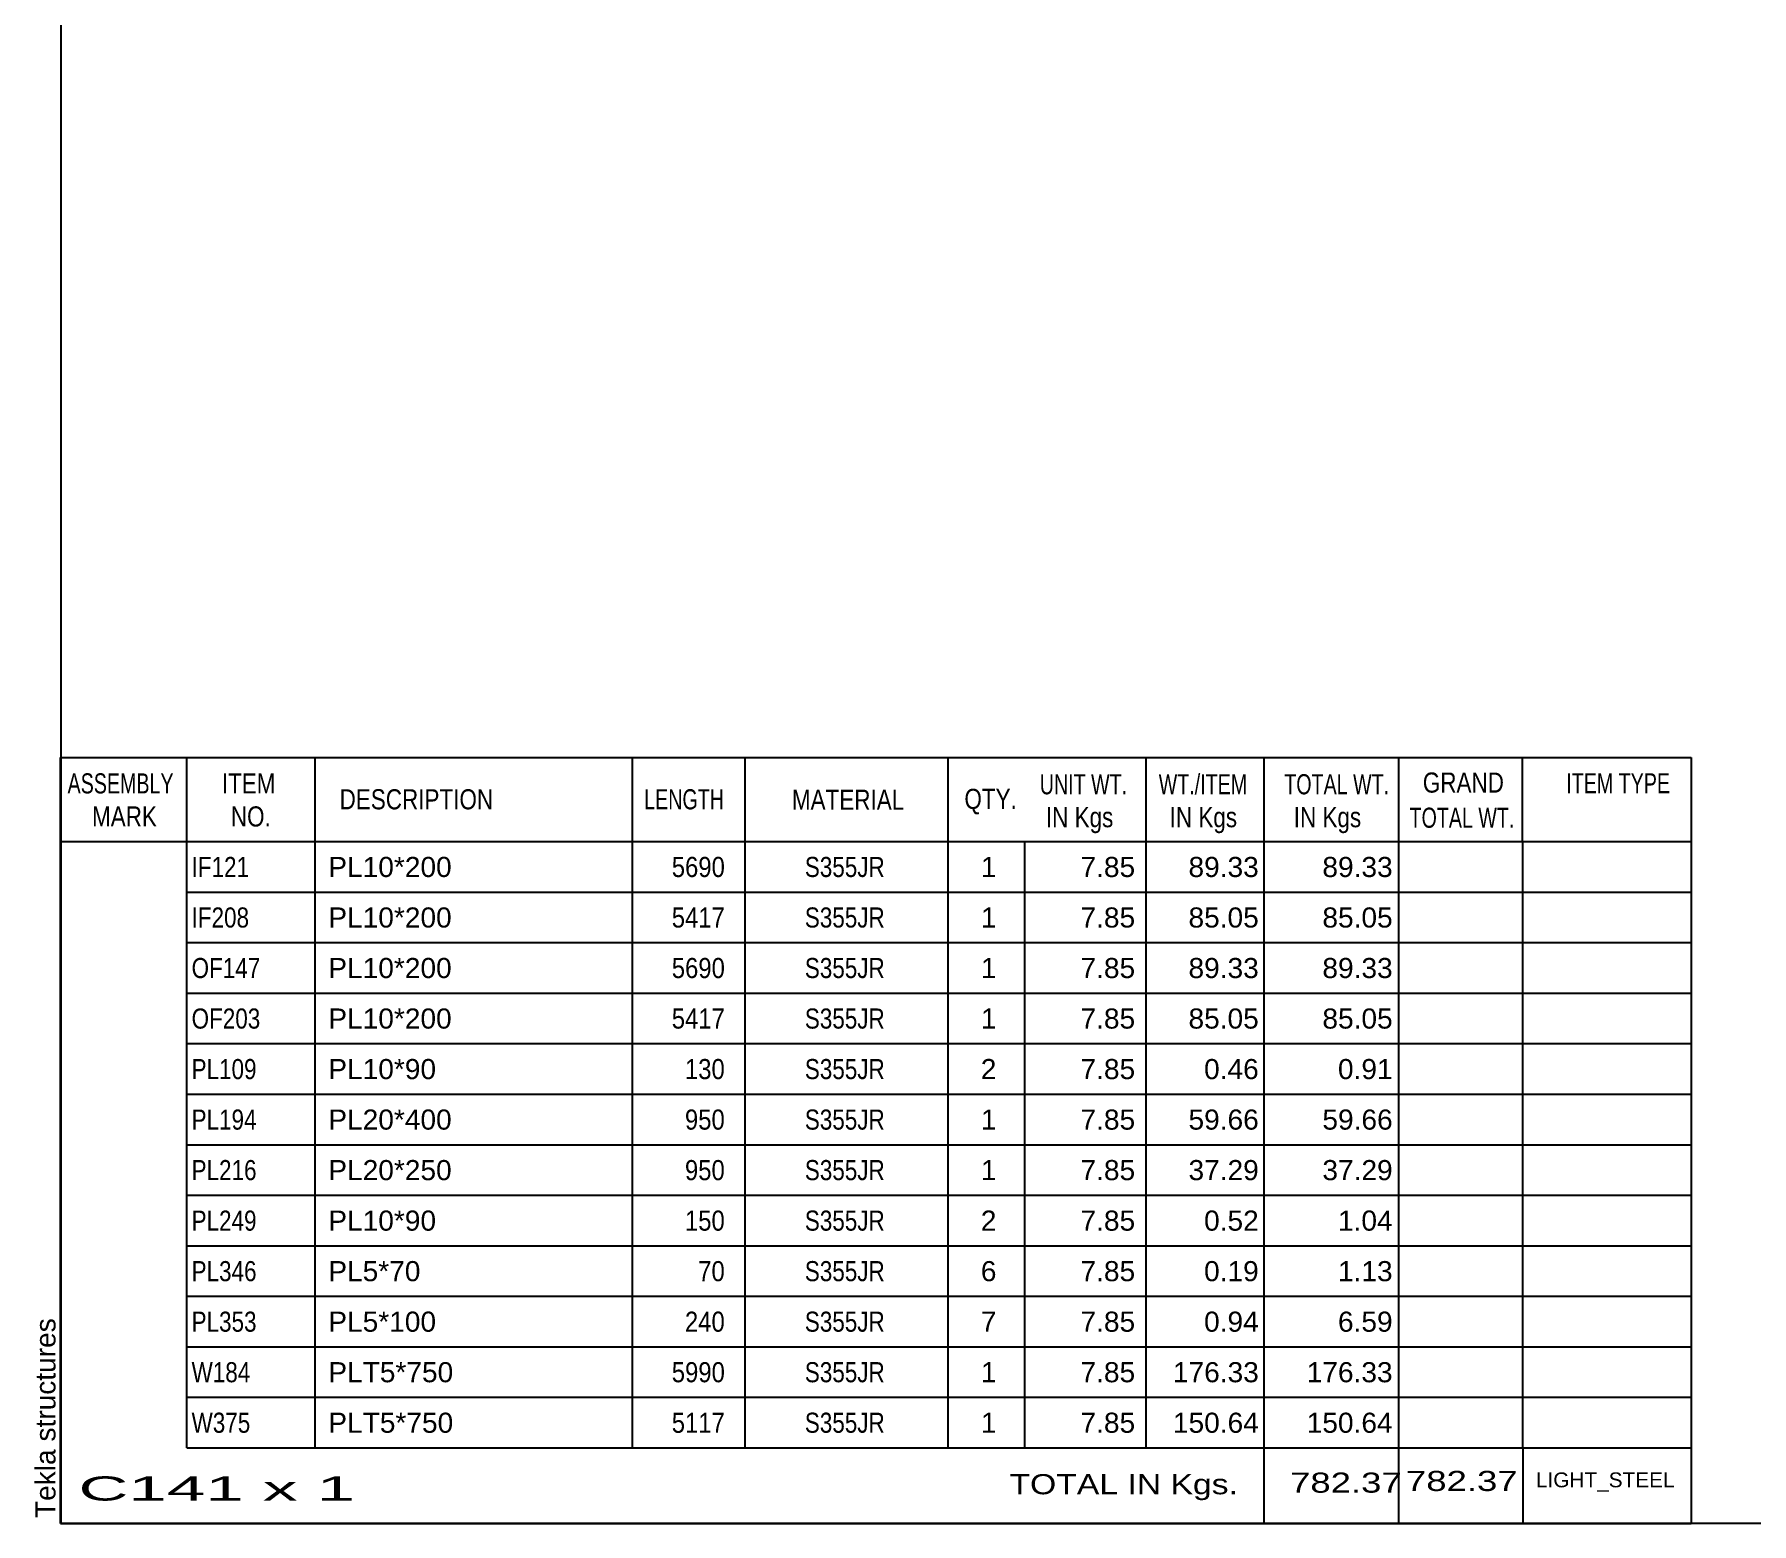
# Model space of a CAD drawing. Header units: millimetres. Extents: x -327 to 86, y -161 to 126.
# Drawn here: x -326.7 to -163.5, y -160.7 to -19.2 of the extents above; entities that cross this region are included whole.
import ezdxf

# ---------------------------------------------------------------- set-up
doc = ezdxf.new("R2010")
doc.units = ezdxf.units.MM
doc.styles.add('Arial', font='ARIAL.TTF', dxfattribs={"height": 0.2})

# ---------------------------------------------------------------- blocks, each defined once
blk = doc.blocks.new('Unknown-629050175-1210')
at = {"color": 5, "linetype": 'Continuous'}
for p, q in [((-324.16, 126.3), (-324.16, -160.7)), ((-324.16, -160.7), (85.84, -160.7))]:
    blk.add_line(p, q, dxfattribs=at)
at = {"color": 174, "linetype": 'Continuous', "style": 'Arial'}
blk.add_text('Tekla structures', height=1.9102, rotation=90, dxfattribs=at).set_placement((-324.66, -160.2))
blk = doc.blocks.new('CBS_BOM-629050175-2750')
at = {"color": 7, "linetype": 'Continuous'}
for p, q in [((-324.19, -95.93), (-324.19, -87.93)), ((-324.19, -87.93), (-169.27, -87.93)), ((-312.19, -95.93), (-312.19, -87.93)), ((-300, -95.93), (-300, -87.93)), ((-269.83, -95.93), (-269.83, -87.93)), ((-259.15, -95.93), (-259.15, -87.93)), ((-239.84, -95.93), (-239.84, -87.93)), ((-221.04, -95.93), (-221.04, -87.93)), ((-209.82, -95.93), (-209.82, -87.93)), ((-197.04, -95.93), (-197.04, -87.93)), ((-185.29, -95.93), (-185.29, -87.93)), ((-169.27, -87.94), (-169.27, -95.92)), ((-324.19, -95.93), (-169.26, -95.93)), ((-324.19, -100.73), (-324.19, -95.93)), ((-312.19, -100.73), (-312.19, -95.93)), ((-300, -100.73), (-300, -95.93)), ((-269.83, -100.73), (-269.83, -95.93)), ((-259.15, -100.73), (-259.15, -95.93)), ((-239.84, -100.73), (-239.84, -95.93)), ((-232.57, -100.73), (-232.57, -95.93)), ((-221.04, -100.73), (-221.04, -95.93)), ((-209.82, -100.73), (-209.82, -95.93)), ((-197.04, -100.73), (-197.04, -95.93)), ((-185.27, -100.73), (-185.27, -95.93)), ((-169.26, -95.94), (-169.26, -100.73)), ((-324.19, -105.53), (-324.19, -100.73)), ((-312.19, -100.73), (-169.27, -100.73)), ((-312.19, -105.53), (-312.19, -100.73)), ((-300, -105.53), (-300, -100.73)), ((-269.83, -105.53), (-269.83, -100.73)), ((-259.15, -105.53), (-259.15, -100.73)), ((-239.84, -105.53), (-239.84, -100.73)), ((-232.57, -105.53), (-232.57, -100.73)), ((-221.04, -105.53), (-221.04, -100.73)), ((-209.82, -105.53), (-209.82, -100.73)), ((-197.04, -105.53), (-197.04, -100.73)), ((-185.27, -105.53), (-185.27, -100.73)), ((-169.26, -100.74), (-169.26, -105.53)), ((-324.19, -110.33), (-324.19, -105.53)), ((-312.19, -105.53), (-169.27, -105.53)), ((-312.19, -110.33), (-312.19, -105.53)), ((-300, -110.33), (-300, -105.53)), ((-269.83, -110.33), (-269.83, -105.53)), ((-259.15, -110.33), (-259.15, -105.53)), ((-239.84, -110.33), (-239.84, -105.53)), ((-232.57, -110.33), (-232.57, -105.53)), ((-221.04, -110.33), (-221.04, -105.53)), ((-209.82, -110.33), (-209.82, -105.53)), ((-197.04, -110.33), (-197.04, -105.53)), ((-185.27, -110.33), (-185.27, -105.53)), ((-169.26, -105.54), (-169.26, -110.33)), ((-324.19, -115.13), (-324.19, -110.33)), ((-312.19, -110.33), (-169.27, -110.33)), ((-312.19, -115.13), (-312.19, -110.33)), ((-300, -115.13), (-300, -110.33)), ((-269.83, -115.13), (-269.83, -110.33)), ((-259.15, -115.13), (-259.15, -110.33)), ((-239.84, -115.13), (-239.84, -110.33)), ((-232.57, -115.13), (-232.57, -110.33)), ((-221.04, -115.13), (-221.04, -110.33)), ((-209.82, -115.13), (-209.82, -110.33)), ((-197.04, -115.13), (-197.04, -110.33)), ((-185.27, -115.13), (-185.27, -110.33)), ((-169.26, -110.34), (-169.26, -115.13)), ((-324.19, -119.93), (-324.19, -115.13)), ((-312.19, -115.13), (-169.27, -115.13)), ((-312.19, -119.93), (-312.19, -115.13)), ((-300, -119.93), (-300, -115.13)), ((-269.83, -119.93), (-269.83, -115.13)), ((-259.15, -119.93), (-259.15, -115.13)), ((-239.84, -119.93), (-239.84, -115.13)), ((-232.57, -119.93), (-232.57, -115.13)), ((-221.04, -119.93), (-221.04, -115.13)), ((-209.82, -119.93), (-209.82, -115.13)), ((-197.04, -119.93), (-197.04, -115.13)), ((-185.27, -119.93), (-185.27, -115.13)), ((-169.26, -115.14), (-169.26, -119.93)), ((-324.19, -124.73), (-324.19, -119.93)), ((-312.19, -119.93), (-169.27, -119.93)), ((-312.19, -124.73), (-312.19, -119.93)), ((-300, -124.73), (-300, -119.93)), ((-269.83, -124.73), (-269.83, -119.93)), ((-259.15, -124.73), (-259.15, -119.93)), ((-239.84, -124.73), (-239.84, -119.93)), ((-232.57, -124.73), (-232.57, -119.93)), ((-221.04, -124.73), (-221.04, -119.93)), ((-209.82, -124.73), (-209.82, -119.93)), ((-197.04, -124.73), (-197.04, -119.93)), ((-185.27, -124.73), (-185.27, -119.93)), ((-169.26, -119.94), (-169.26, -124.73)), ((-324.19, -129.53), (-324.19, -124.73)), ((-312.19, -124.73), (-169.27, -124.73)), ((-312.19, -129.53), (-312.19, -124.73)), ((-300, -129.53), (-300, -124.73)), ((-269.83, -129.53), (-269.83, -124.73)), ((-259.15, -129.53), (-259.15, -124.73)), ((-239.84, -129.53), (-239.84, -124.73)), ((-232.57, -129.53), (-232.57, -124.73)), ((-221.04, -129.53), (-221.04, -124.73)), ((-209.82, -129.53), (-209.82, -124.73)), ((-197.04, -129.53), (-197.04, -124.73)), ((-185.27, -129.53), (-185.27, -124.73)), ((-169.26, -124.74), (-169.26, -129.53)), ((-324.19, -134.33), (-324.19, -129.53)), ((-312.19, -129.53), (-169.27, -129.53)), ((-312.19, -134.33), (-312.19, -129.53)), ((-300, -134.33), (-300, -129.53)), ((-269.83, -134.33), (-269.83, -129.53)), ((-259.15, -134.33), (-259.15, -129.53)), ((-239.84, -134.33), (-239.84, -129.53)), ((-232.57, -134.33), (-232.57, -129.53)), ((-221.04, -134.33), (-221.04, -129.53)), ((-209.82, -134.33), (-209.82, -129.53)), ((-197.04, -134.33), (-197.04, -129.53)), ((-185.27, -134.33), (-185.27, -129.53)), ((-169.26, -129.54), (-169.26, -134.33)), ((-324.19, -139.13), (-324.19, -134.33)), ((-312.19, -134.33), (-169.27, -134.33)), ((-312.19, -139.13), (-312.19, -134.33)), ((-300, -139.13), (-300, -134.33)), ((-269.83, -139.13), (-269.83, -134.33)), ((-259.15, -139.13), (-259.15, -134.33)), ((-239.84, -139.13), (-239.84, -134.33)), ((-232.57, -139.13), (-232.57, -134.33)), ((-221.04, -139.13), (-221.04, -134.33)), ((-209.82, -139.13), (-209.82, -134.33)), ((-197.04, -139.13), (-197.04, -134.33)), ((-185.27, -139.13), (-185.27, -134.33)), ((-169.26, -134.34), (-169.26, -139.13)), ((-324.19, -143.93), (-324.19, -139.13)), ((-312.19, -139.13), (-169.27, -139.13)), ((-312.19, -143.93), (-312.19, -139.13)), ((-300, -143.93), (-300, -139.13)), ((-269.83, -143.93), (-269.83, -139.13)), ((-259.15, -143.93), (-259.15, -139.13)), ((-239.84, -143.93), (-239.84, -139.13)), ((-232.57, -143.93), (-232.57, -139.13)), ((-221.04, -143.93), (-221.04, -139.13)), ((-209.82, -143.93), (-209.82, -139.13)), ((-197.04, -143.93), (-197.04, -139.13)), ((-185.27, -143.93), (-185.27, -139.13)), ((-169.26, -139.14), (-169.26, -143.93)), ((-324.19, -148.73), (-324.19, -143.93)), ((-312.19, -143.93), (-169.27, -143.93)), ((-312.19, -148.73), (-312.19, -143.93)), ((-300, -148.73), (-300, -143.93)), ((-269.83, -148.73), (-269.83, -143.93)), ((-259.15, -148.73), (-259.15, -143.93)), ((-239.84, -148.73), (-239.84, -143.93)), ((-232.57, -148.73), (-232.57, -143.93)), ((-221.04, -148.73), (-221.04, -143.93)), ((-209.82, -148.73), (-209.82, -143.93)), ((-197.04, -148.73), (-197.04, -143.93)), ((-185.27, -148.73), (-185.27, -143.93)), ((-169.26, -143.94), (-169.26, -148.73)), ((-324.19, -153.53), (-324.19, -148.73)), ((-312.19, -148.73), (-169.27, -148.73)), ((-312.19, -153.53), (-312.19, -148.73)), ((-300, -153.53), (-300, -148.73)), ((-269.83, -153.53), (-269.83, -148.73)), ((-259.15, -153.53), (-259.15, -148.73)), ((-239.84, -153.53), (-239.84, -148.73)), ((-232.57, -153.53), (-232.57, -148.73)), ((-221.04, -153.53), (-221.04, -148.73)), ((-209.82, -153.53), (-209.82, -148.73)), ((-197.04, -153.53), (-197.04, -148.73)), ((-185.27, -153.53), (-185.27, -148.73)), ((-169.26, -148.74), (-169.26, -153.53)), ((-324.19, -160.73), (-324.19, -153.55)), ((-312.19, -153.53), (-169.27, -153.53)), ((-209.82, -160.73), (-209.82, -153.55)), ((-197.04, -160.73), (-197.04, -153.55)), ((-185.23, -160.73), (-185.23, -153.55)), ((-169.26, -153.53), (-169.26, -160.73)), ((-324.19, -160.73), (-169.26, -160.73))]:
    blk.add_line(p, q, dxfattribs=at)
at = {"color": 3, "linetype": 'Continuous', "style": 'Arial'}
for s, height, width, p in [('ASSEMBLY', 1.91, 0.7, (-323.51, -91.36)), ('ITEM', 1.91, 0.8, (-308.86, -91.36)), ('UNIT WT.', 1.91, 0.7, (-231.15, -91.44)), ('WT./ITEM', 1.91, 0.7, (-219.85, -91.44)), ('TOTAL WT.', 1.91, 0.7, (-207.92, -91.44)), ('GRAND', 1.91, 0.8, (-194.76, -91.28)), ('ITEM TYPE', 1.91, 0.7, (-181.13, -91.35)), ('DESCRIPTION', 1.9102, 0.8, (-297.67, -92.87)), ('LENGTH', 1.91, 0.7, (-268.73, -92.87)), ('MATERIAL', 1.91, 0.8, (-254.7, -92.91)), ('QTY.', 1.91, 0.8, (-238.31, -92.83)), ('MARK', 1.91, 0.8, (-321.19, -94.5)), ('NO.', 1.91, 0.8, (-308, -94.5)), ('IN Kgs', 1.91, 0.8, (-230.57, -94.57)), ('IN Kgs', 1.91, 0.8, (-218.81, -94.57)), ('IN Kgs', 1.91, 0.8, (-207.02, -94.57)), ('TOTAL WT.', 1.91, 0.7, (-196.02, -94.62))]:
    blk.add_text(s, height=height, dxfattribs=dict(at, width=width)).set_placement(p)
at = {"color": 7, "linetype": 'Continuous', "style": 'Arial'}
for s, width, p in [('IF121', 0.8, (-311.73, -99.3)), ('5690', 0.85, (-266.11, -99.3)), ('S355JR', 0.8, (-253.47, -99.3)), ('IF208', 0.8, (-311.73, -104.1)), ('5417', 0.85, (-266.11, -104.1)), ('S355JR', 0.8, (-253.47, -104.1)), ('OF147', 0.8, (-311.73, -108.9)), ('5690', 0.85, (-266.11, -108.9)), ('S355JR', 0.8, (-253.47, -108.9)), ('OF203', 0.8, (-311.73, -113.7)), ('5417', 0.85, (-266.11, -113.7)), ('S355JR', 0.8, (-253.47, -113.7)), ('PL109', 0.8, (-311.73, -118.5)), ('130', 0.85, (-264.86, -118.5)), ('S355JR', 0.8, (-253.47, -118.5)), ('PL194', 0.8, (-311.73, -123.3)), ('950', 0.85, (-264.86, -123.3)), ('S355JR', 0.8, (-253.47, -123.3)), ('PL216', 0.8, (-311.73, -128.1)), ('950', 0.85, (-264.86, -128.1)), ('S355JR', 0.8, (-253.47, -128.1)), ('PL249', 0.8, (-311.73, -132.9)), ('150', 0.85, (-264.86, -132.9)), ('S355JR', 0.8, (-253.47, -132.9)), ('PL346', 0.8, (-311.73, -137.7)), ('70', 0.85, (-263.6, -137.7)), ('S355JR', 0.8, (-253.47, -137.7)), ('PL353', 0.8, (-311.73, -142.5)), ('240', 0.85, (-264.86, -142.5)), ('S355JR', 0.8, (-253.47, -142.5)), ('W184', 0.8, (-311.73, -147.3)), ('5990', 0.85, (-266.11, -147.3)), ('S355JR', 0.8, (-253.47, -147.3)), ('W375', 0.8, (-311.73, -152.1)), ('5117', 0.85, (-266.11, -152.1)), ('S355JR', 0.8, (-253.47, -152.1))]:
    blk.add_text(s, height=1.91, dxfattribs=dict(at, width=width)).set_placement(p)
for s, p in [('PL10*200', (-298.74, -99.3)), ('1', (-236.75, -99.3)), ('7.85', (-227.28, -99.3)), ('89.33', (-217.02, -99.3)), ('89.33', (-204.3, -99.3)), ('PL10*200', (-298.74, -104.1)), ('1', (-236.75, -104.1)), ('7.85', (-227.28, -104.1)), ('85.05', (-217.02, -104.1)), ('85.05', (-204.3, -104.1)), ('PL10*200', (-298.74, -108.9)), ('1', (-236.75, -108.9)), ('7.85', (-227.28, -108.9)), ('89.33', (-217.02, -108.9)), ('89.33', (-204.3, -108.9)), ('PL10*200', (-298.74, -113.7)), ('1', (-236.75, -113.7)), ('7.85', (-227.28, -113.7)), ('85.05', (-217.02, -113.7)), ('85.05', (-204.3, -113.7)), ('PL10*90', (-298.74, -118.5)), ('2', (-236.75, -118.5)), ('7.85', (-227.28, -118.5)), ('0.46', (-215.54, -118.5)), ('0.91', (-202.82, -118.5)), ('PL20*400', (-298.74, -123.3)), ('1', (-236.75, -123.3)), ('7.85', (-227.28, -123.3)), ('59.66', (-217.02, -123.3)), ('59.66', (-204.3, -123.3)), ('PL20*250', (-298.74, -128.1)), ('1', (-236.75, -128.1)), ('7.85', (-227.28, -128.1)), ('37.29', (-217.02, -128.1)), ('37.29', (-204.3, -128.1)), ('PL10*90', (-298.74, -132.9)), ('2', (-236.75, -132.9)), ('7.85', (-227.28, -132.9)), ('0.52', (-215.54, -132.9)), ('1.04', (-202.82, -132.9)), ('PL5*70', (-298.74, -137.7)), ('6', (-236.75, -137.7)), ('7.85', (-227.28, -137.7)), ('0.19', (-215.54, -137.7)), ('1.13', (-202.82, -137.7)), ('PL5*100', (-298.74, -142.5)), ('7', (-236.75, -142.5)), ('7.85', (-227.28, -142.5)), ('0.94', (-215.54, -142.5)), ('6.59', (-202.82, -142.5)), ('PLT5*750', (-298.74, -147.3)), ('1', (-236.75, -147.3)), ('7.85', (-227.28, -147.3)), ('176.33', (-218.5, -147.3)), ('176.33', (-205.79, -147.3)), ('PLT5*750', (-298.74, -152.1)), ('1', (-236.75, -152.1)), ('7.85', (-227.28, -152.1)), ('150.64', (-218.5, -152.1)), ('150.64', (-205.79, -152.1))]:
    blk.add_text(s, height=1.91, dxfattribs=at).set_placement(p)
at = {"color": 6, "linetype": 'Continuous', "style": 'Arial'}
for s, height, width, p in [('C141 x 1', 2.292, 2.05, (-322.47, -158.54)), ('TOTAL IN Kgs.', 1.9102, 1.2, (-234.03, -157.94)), ('782.37', 1.91, 1.3, (-207.37, -157.79)), ('782.37', 1.91, 1.3, (-196.36, -157.63))]:
    blk.add_text(s, height=height, dxfattribs=dict(at, width=width)).set_placement(p)
blk.add_text('LIGHT_STEEL', height=1.4135, dxfattribs=at).set_placement((-184.01, -157.28))

msp = doc.modelspace()

# ---------------------------------------------------------------- block references
for name in ['Unknown-629050175-1210', 'CBS_BOM-629050175-2750']:
    msp.add_blockref(name, (0, 0))

doc.saveas('drawing.dxf')
